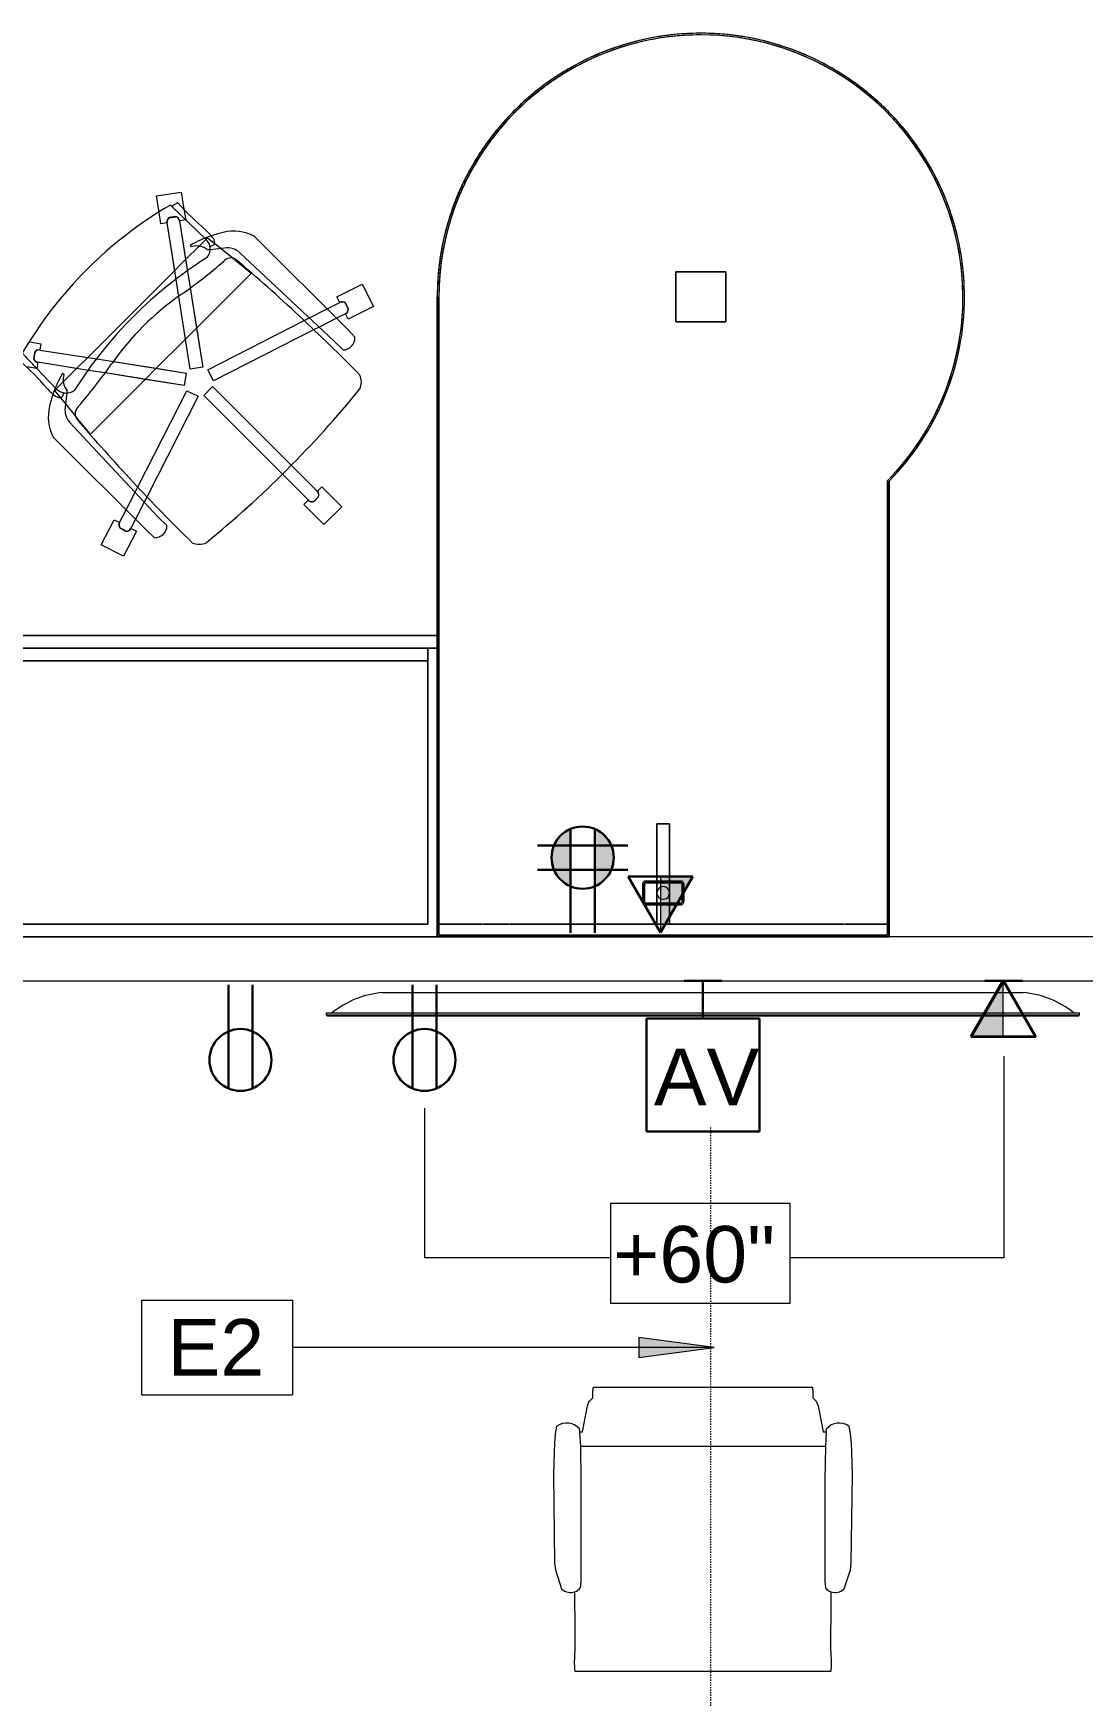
# Model space of a CAD drawing. Header units: inches. Extents: x 587 to 1284, y 1170 to 2052.
# Drawn here: x 692.5 to 776.1, y 1478.5 to 1611 of the extents above; entities that cross this region are included whole.
import ezdxf

# ---------------------------------------------------------------- set-up
doc = ezdxf.new("R2010")
doc.units = ezdxf.units.IN
doc.header["$MEASUREMENT"] = 0
doc.linetypes.add('Dash 1_16_', pattern=[0.125, 0.0625, -0.0625])
for name, color, linetype, lineweight in [('A-ANNO-KEYN', 231, 'Continuous', 9), ('A-ANNO-NOTE', 131, 'Continuous', 9), ('A-DETL', 90, 'Continuous', 9), ('G-ANNO-TEXT', 231, 'Continuous', 9), ('I-FURN', 30, 'Continuous', 9), ('I-FURN-PNLS', 30, 'Continuous', 9), ('I-WALL', 2, 'Continuous', 18), ('Q-SPCQ', 91, 'Continuous', 9)]:
    doc.layers.add(name, color=color, linetype=linetype, lineweight=lineweight)
doc.styles.add('Arial', font='arial.ttf', dxfattribs={"height": 4.5})
doc.styles.add('Swis721 Lt BT', font='swissl.ttf', dxfattribs={"height": 4.5})

# ---------------------------------------------------------------- blocks, each defined once
blk = doc.blocks.new('Zira Wksta 12 - Type 1-V4-Level 07  POWER _ SIGNAL')
at = {"layer": 'I-FURN'}
for p, q in [((-49, -13), (-53, -13)), ((-53, -13), (-53, -17)), ((-53, -17), (-53, -13)), ((-53, -13), (-49, -13)), ((-49, -17), (-49, -13)), ((-49, -13), (-49, -17)), ((-53, -17), (-49, -17)), ((-49, -17), (-53, -17)), ((-52.01, -41.99), (-50.23, -41.09)), ((-52.01, -41.99), (-50.23, -41.09)), ((-50.99, -44), (-52.01, -41.99)), ((-50.99, -44), (-52.01, -41.99)), ((-50.23, -41.09), (-49.21, -43.09)), ((-50.23, -41.09), (-49.21, -43.09)), ((-55.84, -50.59), (-48.39, -43.13)), ((-50.05, -43.09), (-50.5, -43.32)), ((-50.05, -43.09), (-50.5, -43.32)), ((-50.49, -43.32), (-50.05, -43.1)), ((-50.49, -43.32), (-50.05, -43.1)), ((-49.65, -43.32), (-49.29, -44.04)), ((-49.65, -43.32), (-49.29, -44.04)), ((-49.21, -43.09), (-49.64, -43.31)), ((-49.21, -43.09), (-49.64, -43.31)), ((-48.39, -43.13), (-47.78, -42.56)), ((-46.77, -43.5), (-47.47, -44.21)), ((-35.86, -45.21), (-34.27, -43.61)), ((-35.86, -45.21), (-34.27, -43.61)), ((-34.27, -43.61), (-32.85, -45.03)), ((-34.27, -43.61), (-32.85, -45.03)), ((-47.47, -44.21), (-54.53, -51.76)), ((-50.56, -43.78), (-50.99, -44)), ((-50.56, -43.78), (-50.99, -44)), ((-50.03, -44.78), (-50.55, -43.77)), ((-50.03, -44.78), (-50.55, -43.77)), ((-49.32, -46.18), (-50.03, -44.78)), ((-49.32, -46.18), (-50.03, -44.78)), ((-49.29, -44.04), (-48.59, -45.4)), ((-49.29, -44.04), (-48.59, -45.4)), ((-32.85, -45.03), (-34.44, -46.62)), ((-32.85, -45.03), (-34.44, -46.62)), ((-49.1, -46.61), (-49.32, -46.18)), ((-49.1, -46.61), (-49.32, -46.18)), ((-48.59, -45.4), (-48.36, -45.86)), ((-48.59, -45.4), (-48.36, -45.86)), ((-48.36, -45.86), (-44.3, -53.83)), ((-48.36, -45.86), (-44.3, -53.83)), ((-37.6, -47.66), (-35.5, -45.56)), ((-37.6, -47.66), (-35.5, -45.56)), ((-34.8, -46.27), (-36.9, -48.37)), ((-34.8, -46.27), (-36.9, -48.37)), ((-35.52, -45.55), (-35.86, -45.21)), ((-35.52, -45.55), (-35.86, -45.21)), ((-34.7, -45.82), (-35.06, -45.46)), ((-34.7, -45.82), (-35.06, -45.46)), ((-35.06, -45.47), (-34.71, -45.82)), ((-35.06, -45.47), (-34.71, -45.82)), ((-34.44, -46.62), (-34.79, -46.28)), ((-34.44, -46.62), (-34.79, -46.28)), ((-45.19, -54.28), (-49.1, -46.61)), ((-45.19, -54.28), (-49.1, -46.61)), ((-43.85, -53.9), (-37.6, -47.66)), ((-43.85, -53.9), (-37.6, -47.66)), ((-36.9, -48.37), (-43.14, -54.61)), ((-36.9, -48.37), (-43.14, -54.61)), ((-53.96, -52.15), (-52.93, -50.87)), ((-52.93, -50.87), (-52.88, -50.81)), ((-52.88, -50.81), (-48.5, -55.18)), ((-54.89, -52.75), (-54.75, -54.1)), ((-54.84, -53.23), (-54.07, -52.27)), ((-54.06, -52.26), (-53.99, -52.18)), ((-55.71, -54.31), (-55.6, -54.17)), ((-55.68, -54.33), (-55.71, -54.31)), ((-55.6, -54.17), (-55.25, -53.73)), ((-55.25, -53.73), (-54.84, -53.23)), ((-55.16, -53.74), (-54.99, -54.11)), ((-54.75, -54.1), (-54.73, -54.26)), ((-44.3, -53.83), (-45.19, -54.28)), ((-44.3, -53.83), (-45.19, -54.28)), ((-43.14, -54.61), (-43.85, -53.9)), ((-43.14, -54.61), (-43.85, -53.9)), ((-58.3, -57.26), (-55.56, -54.41)), ((-55.56, -54.41), (-58.19, -57.16)), ((-55.6, -54.41), (-55.68, -54.33)), ((-55.03, -54.98), (-55.57, -54.45)), ((-54.99, -55.59), (-55.1, -55.67)), ((-53.97, -56.05), (-55.03, -54.98)), ((-51.71, -55.69), (-45.4, -54.69)), ((-51.71, -55.69), (-48.5, -55.18)), ((-48.5, -55.18), (-45.4, -54.69)), ((-48.5, -55.18), (-47.63, -56.06)), ((-45.4, -54.69), (-45.24, -55.68)), ((-45.4, -54.69), (-45.24, -55.68)), ((-43.52, -55.95), (-43.07, -55.06)), ((-43.52, -55.95), (-43.07, -55.06)), ((-43.07, -55.06), (-35.09, -59.12)), ((-43.07, -55.06), (-35.09, -59.12)), ((-59.35, -56.4), (-57.97, -56.18)), ((-59.35, -56.4), (-57.97, -56.18)), ((-59.04, -58.37), (-59.35, -56.4)), ((-59.04, -58.37), (-59.35, -56.4)), ((-57.97, -56.18), (-57.13, -56.04)), ((-57.97, -56.18), (-57.13, -56.04)), ((-57.39, -56.84), (-57.31, -57.35)), ((-57.39, -56.84), (-57.31, -57.35)), ((-57.3, -57.34), (-57.38, -56.84)), ((-57.3, -57.34), (-57.38, -56.84)), ((-57.13, -56.04), (-57.05, -56.52)), ((-57.13, -56.04), (-57.05, -56.52)), ((-57.05, -56.54), (-53.02, -55.9)), ((-57.05, -56.54), (-53.97, -56.05)), ((-52.37, -56.81), (-56.89, -57.52)), ((-53.09, -56.92), (-56.89, -57.52)), ((-53.97, -56.05), (-53.02, -55.9)), ((-53.72, -56.3), (-53.97, -56.05)), ((-53.09, -56.92), (-53.72, -56.3)), ((-52.37, -56.81), (-53.09, -56.92)), ((-46.16, -63.85), (-53.09, -56.92)), ((-53.02, -55.9), (-51.71, -55.69)), ((-53.02, -55.9), (-51.71, -55.69)), ((-51.03, -56.6), (-52.37, -56.81)), ((-51.03, -56.6), (-52.37, -56.81)), ((-45.24, -55.68), (-51.03, -56.6)), ((-47.63, -56.06), (-51.03, -56.6)), ((-45.24, -55.68), (-47.63, -56.06)), ((-47.63, -56.06), (-45.3, -58.39)), ((-45.84, -61.8), (-44.92, -56)), ((-45.3, -58.39), (-44.92, -56)), ((-43.93, -56.16), (-44.93, -62.47)), ((-44.92, -56), (-43.93, -56.16)), ((-44.92, -56), (-43.93, -56.16)), ((-43.93, -56.16), (-44.42, -59.27)), ((-35.85, -59.86), (-43.52, -55.95)), ((-35.85, -59.86), (-43.52, -55.95)), ((-57.71, -58.16), (-59.04, -58.37)), ((-57.71, -58.16), (-59.04, -58.37)), ((-56.82, -58.02), (-57.71, -58.16)), ((-56.82, -58.02), (-57.71, -58.16)), ((-56.89, -57.54), (-56.82, -58.02)), ((-56.89, -57.54), (-56.82, -58.02)), ((-41, -65.29), (-33.45, -58.24)), ((-33.45, -58.24), (-32.74, -57.53)), ((-45.84, -61.8), (-45.3, -58.39)), ((-45.3, -58.39), (-44.42, -59.27)), ((-44.42, -59.27), (-44.93, -62.47)), ((-44.42, -59.27), (-40.05, -63.64)), ((-32.37, -59.15), (-39.82, -66.6)), ((-35.09, -59.12), (-34.64, -59.35)), ((-35.09, -59.12), (-34.64, -59.35)), ((-34.64, -59.35), (-33.27, -60.05)), ((-34.64, -59.35), (-33.27, -60.05)), ((-31.8, -58.54), (-32.37, -59.15)), ((-35.42, -60.08), (-35.85, -59.86)), ((-35.42, -60.08), (-35.85, -59.86)), ((-34.02, -60.79), (-35.42, -60.08)), ((-34.02, -60.79), (-35.42, -60.08)), ((-33.01, -61.31), (-34.02, -60.79)), ((-33.01, -61.31), (-34.02, -60.79)), ((-33.27, -60.05), (-32.56, -60.42)), ((-33.27, -60.05), (-32.56, -60.42)), ((-32.56, -61.27), (-32.32, -60.81)), ((-32.34, -60.81), (-32.56, -61.25)), ((-32.34, -60.81), (-32.56, -61.25)), ((-32.56, -61.27), (-32.32, -60.81)), ((-32.55, -60.4), (-32.33, -59.97)), ((-32.55, -60.4), (-32.33, -59.97)), ((-32.33, -59.97), (-30.32, -60.99)), ((-32.33, -59.97), (-30.32, -60.99)), ((-46.05, -63.13), (-45.84, -61.8)), ((-46.05, -63.13), (-45.84, -61.8)), ((-33.24, -61.75), (-33.02, -61.32)), ((-33.24, -61.75), (-33.02, -61.32)), ((-31.23, -62.77), (-33.24, -61.75)), ((-31.23, -62.77), (-33.24, -61.75)), ((-30.32, -60.99), (-31.23, -62.77)), ((-30.32, -60.99), (-31.23, -62.77)), ((-46.76, -67.66), (-46.05, -63.13)), ((-46.16, -63.85), (-46.05, -63.13)), ((-44.93, -62.47), (-45.14, -63.78)), ((-44.93, -62.47), (-45.14, -63.78)), ((-46.76, -67.66), (-46.16, -63.85)), ((-45.29, -64.73), (-46.16, -63.85)), ((-45.14, -63.78), (-45.78, -67.81)), ((-45.29, -64.73), (-45.78, -67.81)), ((-45.14, -63.78), (-45.29, -64.73)), ((-44.22, -65.8), (-45.29, -64.73)), ((-41.51, -64.83), (-42.47, -65.6)), ((-41.42, -64.75), (-41.5, -64.82)), ((-40.11, -63.69), (-41.39, -64.73)), ((-40.05, -63.64), (-40.11, -63.69)), ((-44.91, -65.86), (-44.83, -65.75)), ((-43.69, -66.33), (-44.22, -65.8)), ((-43.5, -65.5), (-43.34, -65.51)), ((-42.97, -66.01), (-43.4, -66.36)), ((-43.34, -65.51), (-41.99, -65.66)), ((-43.34, -65.75), (-42.98, -65.92)), ((-42.47, -65.6), (-42.97, -66.01)), ((-43.65, -66.33), (-46.5, -69.06)), ((-46.39, -68.96), (-43.65, -66.33)), ((-43.57, -66.44), (-43.65, -66.36)), ((-43.54, -66.47), (-43.57, -66.45)), ((-43.41, -66.37), (-43.54, -66.47)), ((-47.4, -68.47), (-47.26, -67.58)), ((-47.4, -68.47), (-47.26, -67.58)), ((-47.26, -67.58), (-46.78, -67.65)), ((-47.26, -67.58), (-46.78, -67.65)), ((-46.58, -68.07), (-46.08, -68.15)), ((-46.58, -68.07), (-46.08, -68.15)), ((-46.08, -68.14), (-46.57, -68.06)), ((-46.08, -68.14), (-46.57, -68.06)), ((-45.76, -67.81), (-45.28, -67.89)), ((-45.76, -67.81), (-45.28, -67.89)), ((-45.28, -67.89), (-45.42, -68.73)), ((-45.28, -67.89), (-45.42, -68.73))]:
    blk.add_line(p, q, dxfattribs=at)
for centre, radius, start, end in [((62.79, -151.71), 153.52, 134.4749, 139.5213), ((-44.21, -43.36), 1.31, 65.0433, 114.9567), ((-97.29, -108.06), 84.96, 39.1475, 50.8525), ((-50.2, -43.59), 0.407, 138.1651, 207.8349), ((-50.2, -43.59), 0.407, 138.1651, 207.8349), ((-50.18, -43.59), 0.406, 139.6199, 207), ((-50.18, -43.59), 0.406, 139.6199, 207), ((-50, -43.49), 0.407, 26.1651, 95.8349), ((-50, -43.49), 0.407, 26.1651, 95.8349), ((-50.02, -43.5), 0.406, 27, 94.3801), ((-50.02, -43.5), 0.406, 27, 94.3801), ((-47.72, -43.52), 0.956, 0.8901, 93.1099), ((-35.22, -45.83), 0.407, 66.1651, 135.8349), ((-35.22, -45.83), 0.407, 66.1651, 135.8349), ((-35.22, -45.85), 0.406, 67.6199, 135), ((-35.22, -45.85), 0.406, 121.524, 135), ((-35.22, -45.85), 0.406, 120.4864, 121.524), ((-35.22, -45.85), 0.406, 67.6199, 120.4864), ((-35.08, -45.98), 0.406, 315, 22.3801), ((-35.08, -45.98), 0.406, 315, 22.3801), ((-35.07, -45.99), 0.407, 314.1651, 23.8349), ((-35.07, -45.99), 0.407, 314.1651, 23.8349), ((-52.6, -52.23), 3.63, 153.1789, 193.0478), ((-53.51, -52.7), 1.39, 137.8013, 182.1078), ((-53.33, -52.44), 0.763, 149.2338, 230.7662), ((-53.49, -56.9), 3.74, 125.0936, 139.0143), ((-46.77, -50.88), 9.61, 193.0478, 198.9964), ((-46.77, -50.88), 9.61, 198.9964, 209.9334), ((-55.29, -54.34), 0.613, 77.5427, 125.0936), ((-54.8, -55.14), 1.05, 50.9554, 136.1786), ((-54.8, -55.14), 1.05, 100.2002, 136.1786), ((-53.67, -55.17), 1.38, 140.0878, 154.5533), ((-86.25, -81.01), 42.84, 34.9767, 40.7699), ((-76.85, -36.61), 27.2, 312.4882, 319.0143), ((-53.67, -55.17), 1.38, 154.5533, 197.9497), ((-25.52, -36.28), 33.83, 212.2285, 237.7715), ((-140.95, 52.03), 153.52, 310.4787, 315.5251), ((-32.59, -54.97), 1.31, 335.0433, 24.9567), ((-29.6, -40.36), 33.17, 209.4478, 210.4234), ((-56.99, -56.92), 0.407, 98.1651, 167.8349), ((-56.99, -56.92), 0.407, 98.1651, 167.8349), ((-56.99, -56.94), 0.406, 99, 166.3801), ((-56.99, -56.94), 0.406, 152.9041, 166.3801), ((-56.99, -56.94), 0.406, 99, 152.9041), ((-32.97, -43.73), 22.19, 214.9767, 235.0233), ((-29.91, -40.67), 32.89, 210.304, 239.6925), ((-56.96, -57.14), 0.407, 210.1651, 279.8349), ((-56.96, -57.14), 0.407, 210.1651, 279.8349), ((-56.96, -57.12), 0.406, 211.6199, 279), ((-56.96, -57.12), 0.406, 211.6199, 279), ((-32.76, -58.49), 0.956, 356.8901, 89.1099), ((-32.74, -60.78), 0.406, 355.6199, 63), ((-32.74, -60.78), 0.406, 355.6199, 63), ((-32.73, -60.77), 0.407, 35.967, 63.8349), ((-32.73, -60.77), 0.407, 354.1651, 63.8349), ((-32.73, -60.77), 0.407, 354.1651, 35.967), ((-70.25, -97.02), 42.84, 49.2301, 55.0233), ((-32.83, -60.96), 0.407, 242.1651, 311.8349), ((-32.83, -60.96), 0.407, 242.1651, 297.9009), ((-32.83, -60.95), 0.406, 243, 310.3801), ((-32.83, -60.95), 0.406, 243, 256.476), ((-32.83, -60.95), 0.406, 256.476, 310.3801), ((-32.83, -60.96), 0.407, 297.9009, 311.8349), ((-44.38, -65.56), 1.05, 313.8214, 39.0446), ((-41.68, -64.09), 0.763, 219.2338, 300.7662), ((-40.11, -57.53), 9.61, 240.0666, 251.0036), ((-44.4, -64.43), 1.38, 252.0503, 280.9813), ((-44.4, -64.43), 1.38, 280.9813, 309.9122), ((-44.38, -65.56), 1.05, 313.8214, 349.7998), ((-43.58, -66.05), 0.613, 324.9064, 12.4573), ((-41.94, -64.27), 1.39, 267.8922, 312.1987), ((-25.85, -87.61), 27.2, 130.9857, 137.5118), ((-46.14, -64.26), 3.74, 310.9857, 324.9064), ((-40.11, -57.53), 9.61, 251.0036, 256.9522), ((-41.46, -63.36), 3.63, 256.9522, 296.8211), ((-46.38, -67.72), 0.407, 170.1651, 239.8349), ((-46.38, -67.72), 0.407, 170.1651, 239.8349), ((-46.36, -67.72), 0.406, 171, 238.3801), ((-46.36, -67.72), 0.406, 171, 197.9521), ((-46.36, -67.72), 0.406, 197.9521, 238.3801), ((-46.18, -67.75), 0.406, 283.6199, 351), ((-46.16, -67.76), 0.407, 282.1651, 351.8349), ((-46.16, -67.76), 0.407, 282.1651, 337.9009), ((-46.18, -67.75), 0.406, 283.6199, 324.0479), ((-46.18, -67.75), 0.406, 324.0479, 351), ((-46.16, -67.76), 0.407, 337.9009, 351.8349)]:
    blk.add_arc(centre, radius, start, end, dxfattribs=at)
at = {"layer": 'I-FURN-PNLS'}
for p, q in [((-36.3, 0), (0, 0)), ((0, 0), (-36.3, 0)), ((-36.3, 0), (0, 0)), ((0, 0), (-1, 0)), ((-1, 0), (-1, -0.12)), ((-1, -0.12), (-1, 0)), ((-1, 0), (0, 0)), ((0, -36), (0, 0)), ((0, 0), (0, -36)), ((0, -36), (0, 0)), ((0, 0), (0, -36)), ((-36.35, -0.13), (-0.13, -0.13)), ((-0.13, -0.13), (-36.35, -0.13)), ((-0.13, -0.13), (-36.35, -0.13)), ((-36.35, -0.13), (-0.13, -0.13)), ((-36.3, 0), (0, 0)), ((-1, -0.13), (-1, -3.57)), ((-1, -3.57), (-1, -0.13)), ((-0.13, -0.13), (-0.13, -35.87)), ((-0.13, -35.87), (-0.13, -0.13)), ((-0.13, -35.87), (-0.13, -0.13)), ((-0.13, -0.13), (-0.13, -35.87)), ((-1, -3.6), (-1, -5.71)), ((-1, -5.71), (-1, -3.6)), ((-1, -5.74), (-1, -30.26)), ((-1, -17.5), (-1, -5.74)), ((-4.44, -16.56), (-4.44, -19.44)), ((-4.44, -19.44), (-4.44, -16.56)), ((-4.31, -16.56), (-4.31, -19.44)), ((-4.31, -19.44), (-4.31, -16.56)), ((-2.75, -16.37), (-4.25, -16.37)), ((-4.25, -16.37), (-2.75, -16.37)), ((-4.18, -16.5), (-4.25, -16.5)), ((-4.25, -16.5), (-4.18, -16.5)), ((-2.83, -16.5), (-4.17, -16.5)), ((-4.17, -16.5), (-2.83, -16.5)), ((-2.75, -16.5), (-2.82, -16.5)), ((-2.82, -16.5), (-2.75, -16.5)), ((-2.69, -19.44), (-2.69, -16.56)), ((-2.69, -16.56), (-2.69, -19.44)), ((-2.56, -19.44), (-2.56, -16.56)), ((-2.56, -16.56), (-2.56, -19.44)), ((-4.44, -17.5), (-9, -17.5)), ((-9, -17.5), (-9, -18.5)), ((-9, -18.5), (-9, -17.5)), ((-9, -17.5), (-4.44, -17.5)), ((-9, -18.5), (-4.44, -18.5)), ((-4.44, -18.5), (-9, -18.5)), ((-4.31, -17.5), (-4.44, -17.5)), ((-4.44, -17.5), (-4.31, -17.5)), ((-4.44, -18.5), (-4.31, -18.5)), ((-4.31, -18.5), (-4.44, -18.5)), ((-4.04, -17.5), (-4.31, -17.5)), ((-4.31, -17.5), (-4.04, -17.5)), ((-4.31, -18.5), (-4.04, -18.5)), ((-4.04, -18.5), (-4.31, -18.5)), ((-3.64, -17.5), (-4.04, -17.5)), ((-4.04, -17.5), (-3.64, -17.5)), ((-4.04, -18.5), (-3.64, -18.5)), ((-3.64, -18.5), (-4.04, -18.5)), ((-3.36, -17.5), (-3.64, -17.5)), ((-3.64, -17.5), (-3.36, -17.5)), ((-3.64, -18.5), (-3.36, -18.5)), ((-3.36, -18.5), (-3.64, -18.5)), ((-2.69, -17.5), (-3.36, -17.5)), ((-3.36, -17.5), (-2.69, -17.5)), ((-3.36, -18.5), (-2.69, -18.5)), ((-2.69, -18.5), (-3.36, -18.5)), ((-2.56, -17.5), (-2.69, -17.5)), ((-2.69, -17.5), (-2.56, -17.5)), ((-2.69, -18.5), (-2.56, -18.5)), ((-2.56, -18.5), (-2.69, -18.5)), ((-1, -17.5), (-2.56, -17.5)), ((-2.56, -17.5), (-1, -17.5)), ((-2.56, -18.5), (-1, -18.5)), ((-1, -18.5), (-2.56, -18.5)), ((-1, -18.5), (-1, -17.5)), ((-1, -17.5), (-1, -18.5)), ((-1, -18.5), (-1, -17.5)), ((-1, -30.26), (-1, -18.5)), ((-4.25, -19.5), (-4.18, -19.5)), ((-4.18, -19.5), (-4.25, -19.5)), ((-4.25, -19.62), (-2.75, -19.62)), ((-2.75, -19.62), (-4.25, -19.62)), ((-4.17, -19.5), (-2.83, -19.5)), ((-2.83, -19.5), (-4.17, -19.5)), ((-2.82, -19.5), (-2.75, -19.5)), ((-2.75, -19.5), (-2.82, -19.5)), ((-1, -30.29), (-1, -32.4)), ((-1, -32.4), (-1, -30.29)), ((-1, -32.44), (-1, -35.87)), ((-1, -35.87), (-1, -32.44)), ((-0.13, -35.87), (-51, -35.87)), ((-51, -35.87), (-0.13, -35.87)), ((-51, -35.87), (-0.13, -35.87)), ((-0.13, -35.87), (-51, -35.87)), ((0, -36), (-51, -36)), ((0, -36), (-51, -36)), ((-51, -36), (0, -36)), ((-51, -36), (-24, -36)), ((0, -36), (-24, -36)), ((-24, -36), (-24, -84)), ((-24, -36), (-24, -84)), ((0, -36), (-24, -36)), ((-24, -36), (0, -36)), ((-24, -84), (-24, -36)), ((-24, -36), (-24, -84)), ((-23, -36), (-24, -36)), ((-24, -36), (-23, -36)), ((-24, -84), (-24, -36)), ((-24, -36), (0, -36)), ((-23, -36.75), (-23, -36)), ((-23, -36), (-23, -36.75)), ((0, -36), (-23, -36)), ((-23, -36), (-23, -36.75)), ((-23, -36.75), (-23, -36)), ((-23, -36), (-1, -36)), ((-23, -36.75), (-23, -83.25)), ((-23, -83.25), (-23, -36.75)), ((-22, -36.75), (-23, -36.75)), ((-23, -36.75), (-22, -36.75)), ((-23, -36.75), (-23, -83.25)), ((-1, -36.75), (-23, -36.75)), ((-23, -36.75), (-1, -36.75)), ((-23, -83.25), (-23, -36.75)), ((-23, -83.25), (-23, -36.75)), ((-23, -36.75), (-23, -83.25)), ((-23, -36.75), (-1, -36.75)), ((-1, -36.75), (-23, -36.75)), ((-22, -36.75), (-22, -83.25)), ((-22, -83.25), (-22, -36.75)), ((-1, -36.75), (-22, -36.75)), ((-22, -36.75), (-1, -36.75)), ((-22, -36.75), (-22, -83.25)), ((-22, -83.25), (-22, -36.75)), ((-1, -35.88), (-1, -36)), ((-1, -36), (-1, -35.88)), ((-1, -36), (0, -36)), ((-1, -36), (0, -36)), ((0, -36), (-1, -36)), ((-1, -36.75), (-1, -83.25)), ((-1, -83.25), (-1, -36.75)), ((-1, -83.25), (-1, -36.75)), ((-1, -36.75), (-1, -83.25)), ((-1, -36.75), (-1, -83.25)), ((-1, -83.25), (-1, -36.75)), ((0, -42.78), (0, -36)), ((0, -42.78), (0, -36)), ((0, -36), (0, -84)), ((0, -84), (0, -36)), ((0, -36), (0, -84))]:
    blk.add_line(p, q, dxfattribs=at)
for centre, radius, start, end in [((-51, -15), 21, 90, 270), ((-51, -15), 21, 90, 270), ((-51, -15), 20.87, 90, 180), ((-51, -15), 20.87, 90, 180), ((-51, -15), 21, 101.1684, 106.7644), ((-51, -15), 21, 101.1684, 106.7644), ((-51, -15), 20.87, 90, 106.3636), ((-51, -15), 20.87, 98.1818, 106.3636), ((-51, -15), 21, 98.382, 101.1684), ((-51, -15), 21, 98.382, 101.1684), ((-51, -15), 21, 90, 98.382), ((-51, -15), 21, 90, 98.382), ((-51, -15), 20.87, 90, 98.1818), ((-51, -15), 21, 45.5847, 90), ((-51, -15), 21, 45.5847, 90), ((-51, -15), 21, 45.5847, 90), ((-51, -15), 21, 45.5847, 90), ((-51, -15), 20.88, 52.8707, 90), ((-51, -15), 20.88, 46.051, 90), ((-51, -15), 20.88, 46.051, 90), ((-51, -15), 20.88, 67.7224, 90), ((-51, -15), 20.87, 114.5455, 180), ((-51, -15), 20.87, 106.3636, 130.9091), ((-51, -15), 21, 115.1473, 118.7187), ((-51, -15), 21, 115.1473, 118.7187), ((-51, -15), 21, 110.1031, 115.1473), ((-51, -15), 21, 110.1031, 115.1473), ((-51, -15), 20.87, 106.3636, 114.5455), ((-51, -15), 21, 106.7644, 110.1031), ((-51, -15), 21, 106.7644, 110.1031), ((-51, -15), 20.88, 60.2965, 67.7224), ((-51, -15), 21, 118.7187, 123.5308), ((-51, -15), 21, 118.7187, 123.5308), ((-51, -15), 20.88, 52.8707, 60.2965), ((-51, -15), 21, 127.228, 131.915), ((-51, -15), 21, 127.228, 131.915), ((-51, -15), 21, 123.5308, 127.228), ((-51, -15), 21, 123.5308, 127.228), ((-51, -15), 20.88, 46.051, 52.8707), ((-51, -15), 20.88, 46.051, 52.8707), ((-51, -15), 20.87, 130.9091, 139.0909), ((-51, -15), 21, 131.915, 135.6889), ((-51, -15), 21, 131.915, 135.6889), ((-51, -15), 21, 135.6889, 140.3), ((-51, -15), 21, 135.6889, 140.3), ((-51, -15), 20.88, 45.6338, 45.8727), ((-51, -15), 20.88, 45.6338, 45.8727), ((-51, -15), 20.88, 45.6338, 45.8727), ((-51, -15), 20.88, 45.6338, 45.8727), ((-51, -15), 20.87, 139.0909, 180), ((-51, -15), 21, 140.3, 144.1238), ((-51, -15), 21, 140.3, 144.1238), ((-51, -15), 21, 144.1238, 148.6861), ((-51, -15), 21, 144.1238, 148.6861), ((-51, -15), 21, 148.6861, 152.5432), ((-51, -15), 21, 148.6861, 152.5432), ((-51, -15), 21, 152.5432, 157.0735), ((-51, -15), 21, 152.5432, 157.0735), ((-51, -15), 21, 157.0735, 160.9524), ((-51, -15), 21, 157.0735, 160.9524), ((-51, -15), 21, 160.9524, 165.4626), ((-51, -15), 21, 160.9524, 165.4626), ((-51, -15), 21, 165.4626, 169.3548), ((-51, -15), 21, 165.4626, 169.3548), ((-51, -15), 21, 169.3548, 173.8538), ((-51, -15), 21, 169.3548, 171.8182), ((-51, -15), 21, 173.8538, 177.7523), ((-51, -15), 21, 173.8538, 177.7523), ((-51, -15), 21, 171.8182, 173.8538), ((-51, -15), 21, 177.7523, 180), ((-51, -15), 21, 177.7523, 180), ((-51, -15), 21, 180, 182.2477), ((-51, -15), 21, 180, 182.2477), ((-51, -15), 21, 182.2477, 186.1462), ((-51, -15), 21, 182.2477, 186.1462), ((-51, -15), 20.87, 180, 237.2727), ((-51, -15), 20.87, 180, 196.3636), ((-51, -15), 20.87, 180, 270), ((-51, -15), 20.87, 180, 188.1818), ((-4.25, -16.56), 0.188, 90, 180), ((-4.25, -16.56), 0.188, 135, 180), ((-4.25, -16.56), 0.188, 90, 135), ((-4.25, -16.56), 0.0625, 90, 180), ((-4.25, -16.56), 0.0625, 90, 180), ((-2.75, -16.56), 0.188, 360, 90), ((-2.75, -16.56), 0.188, 45, 90), ((-2.75, -16.56), 0.0625, 360, 90), ((-2.75, -16.56), 0.0625, 0, 90), ((-2.75, -16.56), 0.188, 0, 45), ((-51, -15), 21, 186.1462, 188.1818), ((-51, -15), 21, 186.1462, 190.6452), ((-51, -15), 21, 188.1818, 190.6452), ((-51, -15), 20.87, 188.1818, 196.3636), ((-3.5, -18), 0.5, 90, 270), ((-3.5, -18), 0.5, 90, 270), ((-3.5, -18), 0.5, 270, 90), ((-3.5, -18), 0.5, 270, 90), ((-51, -15), 21, 190.6452, 194.5374), ((-51, -15), 21, 190.6452, 194.5374), ((-4.25, -19.44), 0.188, 180, 270), ((-4.25, -19.44), 0.188, 180, 225), ((-4.25, -19.44), 0.188, 225, 270), ((-4.25, -19.44), 0.0625, 180, 225), ((-4.25, -19.44), 0.0625, 180, 270), ((-4.25, -19.44), 0.0625, 225, 240), ((-4.25, -19.44), 0.0625, 240, 270), ((-2.75, -19.44), 0.188, 270, 360), ((-2.75, -19.44), 0.0625, 270, 360), ((-2.75, -19.44), 0.0625, 270, 0), ((-2.75, -19.44), 0.187, 270, 315), ((-2.75, -19.44), 0.187, 315, 0), ((-51, -15), 21, 194.5374, 199.0476), ((-51, -15), 21, 194.5374, 199.0476), ((-51, -15), 20.87, 196.3636, 270), ((-51, -15), 20.87, 196.3636, 204.5455), ((-51, -15), 21, 199.0476, 202.9265), ((-51, -15), 21, 199.0476, 202.9265), ((-51, -15), 21, 202.9265, 207.4568), ((-51, -15), 21, 202.9265, 207.4568), ((-51, -15), 20.87, 204.5455, 220.9091), ((-51, -15), 21, 207.4568, 209.7141), ((-51, -15), 21, 207.4568, 209.7141), ((-51, -15), 21, 209.7632, 211.3139), ((-51, -15), 21, 209.7632, 211.3139), ((-51, -15), 21, 211.3139, 215.8762), ((-51, -15), 21, 211.3139, 215.8762), ((-51, -15), 21, 215.8762, 219.7), ((-51, -15), 21, 215.8762, 219.7), ((-51, -15), 21, 219.7, 224.3111), ((-51, -15), 21, 219.7, 224.3111), ((-51, -15), 20.87, 220.9091, 229.0909), ((-51, -15), 21, 224.3111, 228.085), ((-51, -15), 21, 224.3111, 228.085), ((-51, -15), 21, 228.085, 232.772), ((-51, -15), 21, 228.085, 232.772), ((-51, -15), 20.87, 229.0909, 237.2727), ((-51, -15), 21, 232.772, 236.4692), ((-51, -15), 21, 232.772, 236.4692), ((-51, -15), 21, 236.4692, 241.2813), ((-51, -15), 21, 236.4692, 241.2813), ((-51, -15), 20.87, 237.2727, 270), ((-51, -15), 20.87, 237.2727, 245.4545), ((-51, -15), 21, 241.2813, 244.8527), ((-51, -15), 21, 241.2813, 244.8527), ((-51, -15), 21, 244.8527, 245.4545), ((-51, -15), 21, 244.8527, 249.8969), ((-51, -15), 21, 245.4545, 249.8969), ((-51, -15), 20.87, 245.4545, 253.6364), ((-51, -15), 21, 249.8969, 253.2356), ((-51, -15), 21, 249.8969, 253.2356), ((-51, -15), 21, 253.2356, 258.8316), ((-51, -15), 21, 253.2356, 258.8316), ((-51, -15), 20.87, 253.6364, 270), ((-51, -15), 21, 258.8316, 261.618), ((-51, -15), 21, 258.8316, 261.618), ((-51, -15), 21, 261.618, 270), ((-51, -15), 21, 261.618, 270)]:
    blk.add_arc(centre, radius, start, end, dxfattribs=at)
blk = doc.blocks.new('HermanMiller_Collection_Eames_AluminumGroup_MgmtChair - Casters Pneumatic Hgt Adj-7418678-Level 07  POWER _ SIGNAL')
at = {"layer": 'I-FURN'}
for p, q in [((-7.1, 11.63), (-6.49, 11.73)), ((-6.49, 11.73), (-5.72, 11.8)), ((-5.72, 11.8), (-5.07, 11.83)), ((-5.07, 11.83), (-3.21, 11.88)), ((-3.21, 11.88), (3.79, 11.79)), ((3.79, 11.79), (4.38, 11.72)), ((4.38, 11.72), (5.89, 11.24)), ((-8.72, 9.18), (-6.65, 9.58)), ((-6.65, 9.83), (-6.88, 9.85)), ((-6.65, 9.58), (-6.65, 9.83)), ((-6.65, 9.83), (-5.49, 9.76)), ((-5.49, 9.76), (-2.81, 9.72)), ((-5.49, 9.76), (-5.49, -9.76)), ((-2.81, 9.72), (5.28, 9.72)), ((5.28, 9.72), (5.78, 9.77)), ((12.44, 10.17), (12.44, -10.17)), ((-10.2, -8.71), (-10.2, 8.71)), ((-9.36, 8.77), (-9.1, 9.03)), ((-9.1, 9.03), (-8.72, 9.18)), ((-9.1, -9.03), (-9.36, -8.77)), ((-8.96, -9.1), (-9.1, -9.03)), ((-8.72, -9.18), (-8.96, -9.1)), ((-6.65, -9.58), (-8.72, -9.18)), ((-6.88, -9.85), (-6.65, -9.83)), ((-6.65, -9.83), (-6.65, -9.58)), ((-6.65, -9.83), (-5.49, -9.76)), ((-5.49, -9.76), (-2.81, -9.72)), ((-2.81, -9.72), (5.28, -9.72)), ((5.28, -9.72), (5.78, -9.77)), ((-6.49, -11.73), (-7.1, -11.63)), ((-5.72, -11.8), (-6.49, -11.73)), ((-5.07, -11.83), (-5.72, -11.8)), ((-3.21, -11.88), (-5.07, -11.83)), ((3.79, -11.79), (-3.21, -11.88)), ((4.38, -11.72), (3.79, -11.79)), ((5.89, -11.24), (4.38, -11.72))]:
    blk.add_line(p, q, dxfattribs=at)
for centre, radius, start, end in [((-6.03, 10.85), 1.32, 144.065, 229.935), ((5.03, 10.51), 1.12, 343.9109, 40.257), ((5.36, 10.43), 0.781, 302.3218, 343.1534), ((-6.03, -10.85), 1.32, 130.065, 215.935), ((5.36, -10.43), 0.781, 16.8466, 57.6782), ((5.03, -10.51), 1.12, 319.743, 16.0891)]:
    blk.add_arc(centre, radius, start, end, dxfattribs=at)
for points in [[(6.11, 10.2), (6.84, 10.2), (8.3, 10.18), (9.78, 10.17), (10.52, 10.17)], [(10.52, 10.17), (10.68, 10.17), (11, 10.19), (11.33, 10.21), (11.49, 10.21)], [(10.52, -10.17), (9.78, -10.17), (8.3, -10.18), (6.84, -10.2), (6.11, -10.2)], [(11.49, -10.21), (11.33, -10.21), (11, -10.19), (10.68, -10.17), (10.52, -10.17)]]:
    blk.add_open_spline(points, degree=3, dxfattribs=at)
for points, knots in [([(11.49, 10.21), (11.61, 10.22), (11.82, 10.22), (12.05, 10.21), (12.19, 10.21), (12.27, 10.2), (12.34, 10.19), (12.4, 10.19), (12.43, 10.18), (12.44, 10.17), (12.44, 10.17)], [-1, -1, -1, -1, -0.727273, -0.545455, -0.454545, -0.363636, -0.272727, -0.181818, -0.090909, 0, 0, 0, 0]), ([(-10.2, 8.71), (-10.2, 8.72), (-10.18, 8.72), (-10.13, 8.73), (-10.04, 8.74), (-9.82, 8.76), (-9.55, 8.77), (-9.36, 8.77)], [-1, -1, -1, -1, -0.888889, -0.777778, -0.666667, -0.444444, 0, 0, 0, 0]), ([(-9.36, -8.77), (-9.41, -8.77), (-9.55, -8.77), (-9.73, -8.76), (-9.88, -8.76), (-9.98, -8.75), (-10.07, -8.74), (-10.13, -8.73), (-10.18, -8.72), (-10.2, -8.72), (-10.2, -8.71)], [-1, -1, -1, -1, -0.888889, -0.666667, -0.555556, -0.444444, -0.333333, -0.222222, -0.111111, 0, 0, 0, 0]), ([(12.44, -10.17), (12.43, -10.18), (12.36, -10.2), (12.06, -10.21), (11.74, -10.22), (11.57, -10.22), (11.49, -10.21)], [-1, -1, -1, -1, -0.727273, -0.363636, -0.181818, 0, 0, 0, 0])]:
    blk.add_open_spline(points, degree=3, knots=knots, dxfattribs=at)
blk = doc.blocks.new('A-Flat_Screen_TV - OLED 65B6P 65_-7622165-Level 07  POWER _ SIGNAL')
at = {"layer": 'Q-SPCQ'}
for p, q in [((-29.94, 0.06), (29.94, 0.06)), ((-29.94, 0.06), (-29.94, 0)), ((29.94, 0), (29.94, 0.06)), ((-30, 0), (30, 0)), ((-30, 0), (-30, -0.19)), ((30, -0.19), (-30, -0.19)), ((30, -0.19), (30, 0)), ((25.5, -1.81), (-25.5, -1.81))]:
    blk.add_line(p, q, dxfattribs=at)
for centre, start, end in [((-24.9, 5.58), 231.0344, 265.3628), ((24.9, 5.58), 274.6372, 308.9656)]:
    blk.add_arc(centre, 7.41, start, end, dxfattribs=at)
blk = doc.blocks.new('Keynote Tag - Keynote Number - Boxed-135510-Level 07  POWER _ SIGNAL')
at = {"layer": 'A-ANNO-KEYN'}
for p, q in [((-0.125, -0.0792), (-0.125, 0.0781)), ((-0.125, 0.0781), (0.125, 0.0781)), ((0.125, 0.0781), (0.125, -0.0792)), ((-0.125, -0.0792), (0.125, -0.0792))]:
    blk.add_line(p, q, dxfattribs=at)

msp = doc.modelspace()

# ---------------------------------------------------------------- hatches: boundary and pattern name
at = {"layer": 'A-ANNO-KEYN'}
msp.add_hatch(color=256, dxfattribs=at).paths.add_polyline_path([(746.71, 1506.28), (740.71, 1507.07), (740.71, 1505.49)], flags=0)
at = {"layer": 'A-ANNO-NOTE'}
for points in [[(734.78, 1543.29), (735.18, 1547.55), (734.5, 1547.08)], [(734.5, 1547.08), (735.1, 1547.51), (734.86, 1547.37)], [(735.26, 1543.03), (735.18, 1547.55), (734.78, 1543.29)], [(735.26, 1543.03), (735.26, 1547.59), (735.18, 1547.55)], [(737.18, 1543.03), (737.26, 1547.55), (737.18, 1547.59)], [(737.18, 1543.03), (737.35, 1547.51), (737.26, 1547.55)], [(737.18, 1543.03), (737.66, 1543.29), (737.35, 1547.51)], [(737.94, 1547.08), (737.59, 1547.37), (737.35, 1547.51)], [(737.66, 1543.29), (737.94, 1547.08), (737.35, 1547.51)], [(734.05, 1544.12), (734.2, 1546.73), (733.76, 1545.54)], [(733.76, 1545.54), (734.2, 1546.73), (733.82, 1545.9)], [(733.82, 1545.9), (734.2, 1546.73), (733.9, 1546.17)], [(734.78, 1543.29), (734.2, 1546.73), (734.05, 1544.12)], [(734.78, 1543.29), (734.5, 1547.08), (734.2, 1546.73)], [(737.66, 1543.29), (738.24, 1546.73), (737.94, 1547.08)], [(737.66, 1543.29), (738.39, 1544.12), (738.24, 1546.73)], [(738.39, 1544.12), (738.69, 1545.54), (738.24, 1546.73)], [(738.54, 1546.17), (738.51, 1546.25), (738.24, 1546.73)], [(738.62, 1545.9), (738.54, 1546.17), (738.24, 1546.73)], [(738.69, 1545.54), (738.62, 1545.9), (738.24, 1546.73)], [(734.05, 1544.12), (733.76, 1545.54), (733.78, 1544.89)], [(734.05, 1544.12), (733.78, 1544.89), (733.84, 1544.63)], [(738.39, 1544.12), (738.66, 1544.89), (738.69, 1545.54)], [(738.39, 1544.12), (738.6, 1544.63), (738.66, 1544.89)], [(738.66, 1544.89), (738.69, 1545.17), (738.69, 1545.54)], [(734.78, 1543.29), (734.05, 1544.12), (734.37, 1543.66)], [(737.66, 1543.29), (738.07, 1543.66), (738.39, 1544.12)], [(738.07, 1543.66), (738.13, 1543.73), (738.34, 1544.04)], [(742.43, 1539.35), (745.01, 1543.82), (742.43, 1543.82), (742.43, 1539.49)], [(769.73, 1531.07), (769.73, 1535.53), (767.15, 1531.07)]]:
    msp.add_hatch(color=256, dxfattribs=at).paths.add_polyline_path(points, flags=0)

# ---------------------------------------------------------------- linework, layer by layer
at = {"layer": 'A-ANNO-KEYN'}
for p, q in [((746.71, 1506.28), (713.11, 1506.28)), ((746.71, 1506.28), (740.71, 1507.07)), ((740.71, 1507.07), (740.71, 1505.49)), ((740.71, 1505.49), (746.71, 1506.28))]:
    msp.add_line(p, q, dxfattribs=at)
at = {"layer": 'A-ANNO-NOTE'}
for p, q in [((735.26, 1543.03), (735.26, 1547.59)), ((737.18, 1547.59), (737.18, 1543.03)), ((742.43, 1539.35), (745.01, 1543.82)), ((745.01, 1543.82), (742.43, 1543.82)), ((742.43, 1543.82), (742.43, 1539.35)), ((769.73, 1535.53), (767.15, 1531.07)), ((769.73, 1531.07), (769.73, 1535.53)), ((767.15, 1531.07), (769.73, 1531.07))]:
    msp.add_line(p, q, dxfattribs=at)
at = {"layer": 'A-ANNO-NOTE', "lineweight": 30}
for p, q in [((735.26, 1539.33), (735.26, 1547.59)), ((737.18, 1539.33), (737.18, 1547.59)), ((732.63, 1546.27), (739.81, 1546.27)), ((732.63, 1544.35), (739.81, 1544.35)), ((742.43, 1539.35), (739.85, 1543.82)), ((739.85, 1543.82), (745.01, 1543.82)), ((742.43, 1539.35), (745.01, 1543.82)), ((744.3, 1535.5), (747.3, 1535.5)), ((745.8, 1535.5), (745.8, 1532.5)), ((769.73, 1535.53), (767.15, 1531.07)), ((769.75, 1535.5), (767.17, 1531.03)), ((768.25, 1535.5), (771.25, 1535.5)), ((769.73, 1535.53), (772.31, 1531.07)), ((769.75, 1535.5), (772.33, 1531.03)), ((708.01, 1535.17), (708.01, 1526.91)), ((709.92, 1535.17), (709.92, 1526.91)), ((709.92, 1535.17), (709.92, 1526.91)), ((722.66, 1535.17), (722.66, 1526.91)), ((724.58, 1535.17), (724.58, 1526.91)), ((724.58, 1535.17), (724.58, 1526.91)), ((750.3, 1532.5), (741.3, 1532.5)), ((741.3, 1532.5), (741.3, 1523.5)), ((750.3, 1523.5), (750.3, 1532.5)), ((772.31, 1531.07), (767.15, 1531.07)), ((772.33, 1531.03), (767.17, 1531.03)), ((741.3, 1523.5), (750.3, 1523.5))]:
    msp.add_line(p, q, dxfattribs=at)
for centre, radius in [((736.22, 1545.31), 2.48), ((708.96, 1529.19), 2.47), ((723.62, 1529.19), 2.47)]:
    msp.add_circle(centre, radius, dxfattribs=at)
at = {"layer": 'A-ANNO-NOTE'}
for start, end in [(112.7756, 247.2244), (292.7756, 67.2244)]:
    msp.add_arc((736.22, 1545.31), 2.47, start, end, dxfattribs=at)
at = {"layer": 'A-DETL', "lineweight": 18}
for p, q in [((769.8, 1513.44), (769.8, 1529.5)), ((723.62, 1525.34), (723.62, 1513.44)), ((723.62, 1513.44), (738.37, 1513.44)), ((752.8, 1513.44), (769.8, 1513.44))]:
    msp.add_line(p, q, dxfattribs=at)
at = {"layer": 'A-DETL', "linetype": 'Dash 1_16_', "lineweight": 18}
msp.add_line((746.43, 1423.92), (746.43, 1523.92), dxfattribs=at)
at = {"layer": 'G-ANNO-TEXT', "color": 7, "flags": 128}
msp.add_lwpolyline([(738.47, 1517.77), (752.72, 1517.77), (752.72, 1509.78), (738.47, 1509.78)], close=True, dxfattribs=at)
at = {"layer": 'I-WALL'}
for p, q in [((829, 1539), (661.09, 1539)), ((661.09, 1535.5), (830.5, 1535.5))]:
    msp.add_line(p, q, dxfattribs=at)

# ---------------------------------------------------------------- block references
at = {"layer": 'A-ANNO-KEYN', "xscale": 47.99999999999997, "yscale": 47.99999999999997, "zscale": 47.99999999999997}
msp.add_blockref('Keynote Tag - Keynote Number - Boxed-135510-Level 07  POWER _ SIGNAL', (707.11, 1506.31), dxfattribs=at)
at = {"layer": 'I-FURN'}
for name, p, rotation in [('Zira Wksta 12 - Type 1-V4-Level 07  POWER _ SIGNAL', (760.64, 1539), 269.9999999999998), ('HermanMiller_Collection_Eames_AluminumGroup_MgmtChair - Casters Pneumatic Hgt Adj-7418678-Level 07  POWER _ SIGNAL', (745.8, 1492.91), 270.0000000000002)]:
    msp.add_blockref(name, p, dxfattribs=dict(at, rotation=rotation))
at = {"layer": 'Q-SPCQ', "rotation": 180}
msp.add_blockref('A-Flat_Screen_TV - OLED 65B6P 65_-7622165-Level 07  POWER _ SIGNAL', (745.8, 1532.75), dxfattribs=at)

# ---------------------------------------------------------------- texts
at = {"layer": 'A-ANNO-KEYN', "insert": (703.16, 1508.54), "char_height": 4.5, "width": 9.393, "attachment_point": 1, "style": 'Arial'}
msp.add_mtext('E2', dxfattribs=at)
at = {"layer": 'A-ANNO-NOTE', "insert": (741.9, 1530.08), "char_height": 4.5, "width": 9.09, "attachment_point": 1, "style": 'Swis721 Lt BT'}
msp.add_mtext('AV', dxfattribs=at)
at = {"layer": 'G-ANNO-TEXT', "color": 7, "insert": (738.66, 1515.96), "char_height": 4.5, "width": 16.665, "attachment_point": 1, "style": 'Swis721 Lt BT'}
msp.add_mtext('+60"', dxfattribs=at)

doc.saveas('drawing.dxf')
